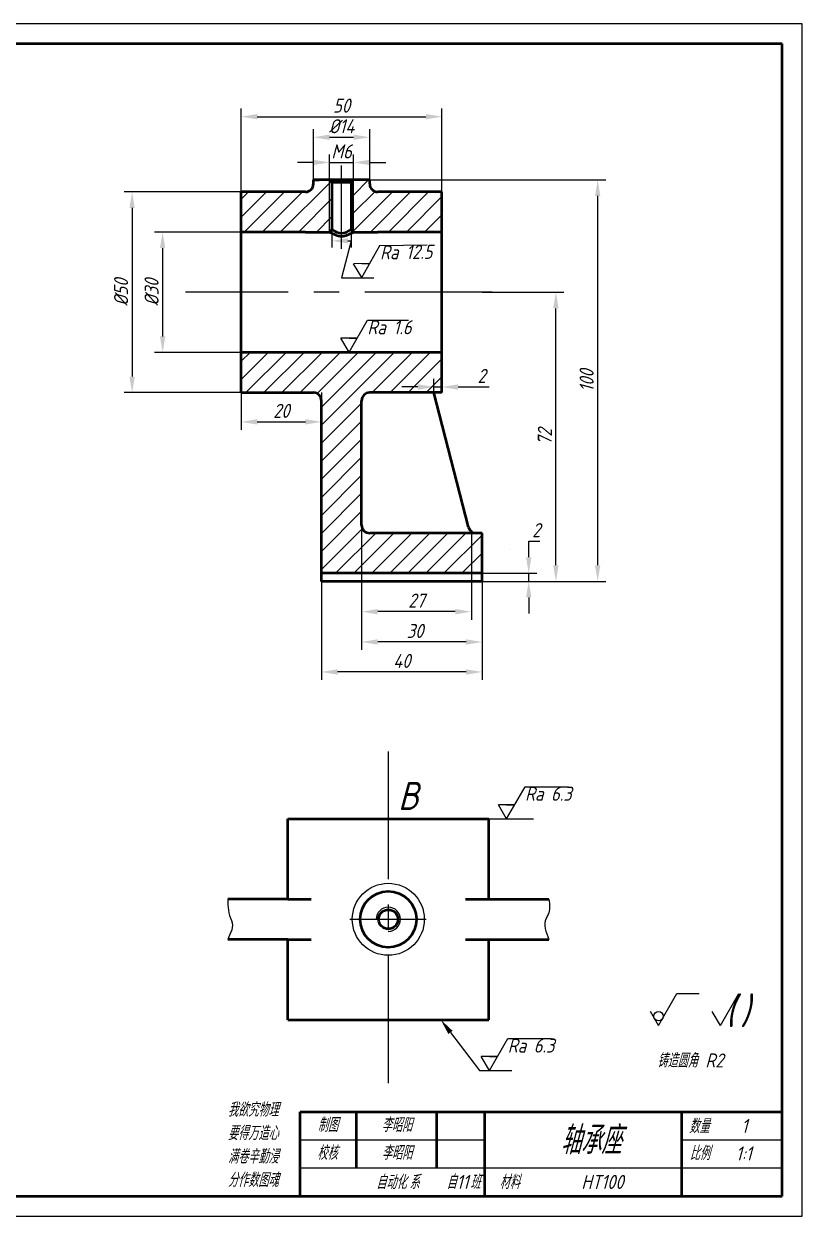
# Model space of a CAD drawing. Header units: millimetres. Extents: x 0 to 420, y 0 to 297.
# Drawn here: x 226.2 to 420, y 0 to 297 of the extents above; entities that cross this region are included whole.
import ezdxf
from ezdxf import colors
from ezdxf.entities.mleader import LeaderData, LeaderLine
from ezdxf.math import Vec2, Vec3

# ---------------------------------------------------------------- set-up
doc = ezdxf.new("R2010")
doc.units = ezdxf.units.MM
doc.linetypes.add('CENTER', pattern=[50.800000000000004, 31.75, -6.35, 6.35, -6.35])
for name, color, linetype, lineweight in [('剖面线', 3, 'Continuous', 25), ('尺寸标注', 7, 'Continuous', 25), ('文字标注', 7, 'Continuous', 25), ('点划线', 1, 'CENTER', 25), ('粗实线', 7, 'Continuous', 50), ('细实线', 3, 'Continuous', 25)]:
    doc.layers.add(name, color=color, linetype=linetype, lineweight=lineweight)
doc.styles.get("Standard").update_dxf_attribs({"font": 'arial.ttf'})
doc.styles.add('国标汉字3.5', font='gbeitc.shx', dxfattribs={"height": 3.5, "bigfont": 'gbcbig.shx'})
doc.dimstyles.new('国标尺寸', dxfattribs={"dimtxt": 3.5, "dimasz": 4, "dimexe": 2, "dimexo": 0, "dimgap": 1, "dimtad": 1, "dimtoh": 1, "dimdec": 0, "dimdsep": 46, "dimtxsty": '国标汉字3.5', "dimcen": 3.5, "dimaunit": 1, "dimadec": 0, "dimazin": 0, "dimtfac": 1, "dimtdec": 0, "dimtmove": 0, "dimatfit": 3, "dimfxl": 1, "dimarcsym": 2})
pattern_1 = [(45, (0, 0), (-2.245064030267288, 2.245064030267288), [])]

# ---------------------------------------------------------------- blocks, each defined once
blk = doc.blocks.new('*D4')
at = {"layer": 'Defpoints', "color": 0, "transparency": 16777216}
for p in [(300.2866060750566, 158.131109343597), (340.2866060750566, 158.131109343597), (300.2866060750566, 135.5574557790246)]:
    blk.add_point(p, dxfattribs=at)
at = {"layer": '尺寸标注', "color": 0, "lineweight": -2, "transparency": 16777216}
for p, q in [((300.2866060750566, 158.131109343597), (300.2866060750566, 133.5574557790246)), ((340.2866060750566, 158.131109343597), (340.2866060750566, 133.5574557790246)), ((336.2866060750566, 135.5574557790246), (304.2866060750566, 135.5574557790246))]:
    blk.add_line(p, q, dxfattribs=at)
at = {"layer": '尺寸标注', "color": 0, "transparency": 16777216}
for points in [[(304.2866060750566, 136.2241224456913), (304.2866060750566, 134.890789112358), (300.2866060750566, 135.5574557790246)], [(336.2866060750566, 136.2241224456913), (336.2866060750566, 134.890789112358), (340.2866060750566, 135.5574557790246)]]:
    blk.add_solid(points, dxfattribs=at)
at = {"layer": '尺寸标注', "color": 0, "transparency": 16777216, "insert": (320.2866060750566, 138.3074557790246), "char_height": 3.5, "attachment_point": 5, "style": '国标汉字3.5'}
blk.add_mtext('40', dxfattribs=at)
blk = doc.blocks.new('*D6')
at = {"layer": 'Defpoints', "color": 0, "transparency": 16777216}
for p in [(310.2866060750566, 170.131109343597), (340.2866060750566, 170.131109343597), (310.2866060750566, 143.0286010998684)]:
    blk.add_point(p, dxfattribs=at)
at = {"layer": '尺寸标注', "color": 0, "lineweight": -2, "transparency": 16777216}
for p, q in [((310.2866060750566, 170.131109343597), (310.2866060750566, 141.0286010998684)), ((340.2866060750566, 170.131109343597), (340.2866060750566, 141.0286010998684)), ((336.2866060750566, 143.0286010998684), (314.2866060750566, 143.0286010998684))]:
    blk.add_line(p, q, dxfattribs=at)
at = {"layer": '尺寸标注', "color": 0, "transparency": 16777216}
for points in [[(314.2866060750566, 143.6952677665351), (314.2866060750566, 142.3619344332018), (310.2866060750566, 143.0286010998684)], [(336.2866060750566, 143.6952677665351), (336.2866060750566, 142.3619344332018), (340.2866060750566, 143.0286010998684)]]:
    blk.add_solid(points, dxfattribs=at)
at = {"layer": '尺寸标注', "color": 0, "transparency": 16777216, "insert": (323.5840856468726, 145.7786010998684), "char_height": 3.5, "attachment_point": 5, "style": '国标汉字3.5'}
blk.add_mtext('30', dxfattribs=at)
blk = doc.blocks.new('*D7')
at = {"layer": 'Defpoints', "color": 0, "transparency": 16777216}
for p in [(310.2866060750566, 170.5505335165634), (337.6117991490051, 170.5505335165634), (310.2866060750566, 150.578694382918)]:
    blk.add_point(p, dxfattribs=at)
at = {"layer": '尺寸标注', "color": 0, "lineweight": -2, "transparency": 16777216}
for p, q in [((310.2866060750566, 170.5505335165634), (310.2866060750566, 148.578694382918)), ((337.6117991490051, 170.5505335165634), (337.6117991490051, 148.578694382918)), ((333.6117991490051, 150.578694382918), (314.2866060750566, 150.578694382918))]:
    blk.add_line(p, q, dxfattribs=at)
at = {"layer": '尺寸标注', "color": 0, "transparency": 16777216}
for points in [[(314.2866060750566, 151.2453610495847), (314.2866060750566, 149.9120277162513), (310.2866060750566, 150.578694382918)], [(333.6117991490051, 151.2453610495847), (333.6117991490051, 149.9120277162513), (337.6117991490051, 150.578694382918)]]:
    blk.add_solid(points, dxfattribs=at)
at = {"layer": '尺寸标注', "color": 0, "transparency": 16777216, "insert": (323.9492026120308, 153.328694382918), "char_height": 3.5, "attachment_point": 5, "style": '国标汉字3.5'}
blk.add_mtext('27', dxfattribs=at)
blk = doc.blocks.new('*D8')
at = {"layer": 'Defpoints', "color": 0, "transparency": 16777216}
for p in [(330.2866060750566, 273.8772321339793), (280.2866060750566, 255.131109343597), (330.2866060750566, 255.131109343597)]:
    blk.add_point(p, dxfattribs=at)
at = {"layer": '尺寸标注', "color": 0, "lineweight": -2, "transparency": 16777216}
for p, q in [((280.2866060750566, 255.131109343597), (280.2866060750566, 275.8772321339793)), ((284.2866060750566, 273.8772321339793), (326.2866060750566, 273.8772321339793)), ((330.2866060750566, 255.131109343597), (330.2866060750566, 275.8772321339793))]:
    blk.add_line(p, q, dxfattribs=at)
at = {"layer": '尺寸标注', "color": 0, "transparency": 16777216}
for points in [[(284.2866060750566, 274.543898800646), (284.2866060750566, 273.2105654673126), (280.2866060750566, 273.8772321339793)], [(326.2866060750566, 274.543898800646), (326.2866060750566, 273.2105654673126), (330.2866060750566, 273.8772321339793)]]:
    blk.add_solid(points, dxfattribs=at)
at = {"layer": '尺寸标注', "color": 0, "transparency": 16777216, "insert": (305.2866060750566, 276.6272321339793), "char_height": 3.5, "attachment_point": 5, "style": '国标汉字3.5'}
blk.add_mtext('50', dxfattribs=at)
blk = doc.blocks.new('*D9')
at = {"layer": 'Defpoints', "color": 0, "transparency": 16777216}
for p in [(280.2866060750566, 205.131109343597), (300.2866060750566, 205.131109343597), (300.2866060750566, 197.8509121021068)]:
    blk.add_point(p, dxfattribs=at)
at = {"layer": '尺寸标注', "color": 0, "lineweight": -2, "transparency": 16777216}
for p, q in [((280.2866060750566, 205.131109343597), (280.2866060750566, 195.8509121021068)), ((300.2866060750566, 205.131109343597), (300.2866060750566, 195.8509121021068)), ((284.2866060750566, 197.8509121021068), (296.2866060750566, 197.8509121021068))]:
    blk.add_line(p, q, dxfattribs=at)
at = {"layer": '尺寸标注', "color": 0, "transparency": 16777216}
for points in [[(284.2866060750566, 198.5175787687735), (284.2866060750566, 197.1842454354401), (280.2866060750566, 197.8509121021068)], [(296.2866060750566, 198.5175787687735), (296.2866060750566, 197.1842454354401), (300.2866060750566, 197.8509121021068)]]:
    blk.add_solid(points, dxfattribs=at)
at = {"layer": '尺寸标注', "color": 0, "transparency": 16777216, "insert": (290.2866060750566, 200.6009121021068), "char_height": 3.5, "attachment_point": 5, "style": '国标汉字3.5'}
blk.add_mtext('20', dxfattribs=at)
blk = doc.blocks.new('*D10')
at = {"layer": 'Defpoints', "color": 0, "transparency": 16777216}
for p in [(308.2866060750566, 262.479246470235), (302.2866060750566, 258.131109343597), (308.2866060750566, 258.131109343597)]:
    blk.add_point(p, dxfattribs=at)
at = {"layer": '尺寸标注', "color": 0, "lineweight": -2, "transparency": 16777216}
for p, q in [((302.2866060750566, 258.131109343597), (302.2866060750566, 264.479246470235)), ((308.2866060750566, 258.131109343597), (308.2866060750566, 264.479246470235)), ((298.2866060750566, 262.479246470235), (294.2866060750566, 262.479246470235)), ((302.2866060750566, 262.479246470235), (308.2866060750566, 262.479246470235)), ((312.2866060750566, 262.479246470235), (316.2866060750566, 262.479246470235))]:
    blk.add_line(p, q, dxfattribs=at)
at = {"layer": '尺寸标注', "color": 0, "transparency": 16777216}
for points in [[(298.2866060750566, 263.1459131369017), (298.2866060750566, 261.8125798035683), (302.2866060750566, 262.479246470235)], [(312.2866060750566, 263.1459131369017), (312.2866060750566, 261.8125798035683), (308.2866060750566, 262.479246470235)]]:
    blk.add_solid(points, dxfattribs=at)
at = {"layer": '尺寸标注', "color": 0, "transparency": 16777216, "insert": (305.2866060750566, 265.229246470235), "char_height": 3.5, "attachment_point": 5, "style": '国标汉字3.5'}
blk.add_mtext('M6', dxfattribs=at)
blk = doc.blocks.new('*D11')
at = {"layer": 'Defpoints', "color": 0, "transparency": 16777216}
for p in [(328.2839501498961, 205.131109343597), (330.2866060750566, 206.5420537942941), (330.2866060750566, 205.131109343597)]:
    blk.add_point(p, dxfattribs=at)
at = {"layer": '尺寸标注', "color": 0, "lineweight": -2, "transparency": 16777216}
for p, q in [((328.2839501498961, 205.131109343597), (328.2839501498961, 208.5420537942941)), ((330.2866060750566, 205.131109343597), (330.2866060750566, 208.5420537942941)), ((324.2839501498961, 206.5420537942941), (320.2839501498961, 206.5420537942941)), ((328.2839501498961, 206.5420537942941), (330.2866060750566, 206.5420537942941)), ((334.2866060750566, 206.5420537942941), (342.0366060750566, 206.5420537942941))]:
    blk.add_line(p, q, dxfattribs=at)
at = {"layer": '尺寸标注', "color": 0, "transparency": 16777216}
for points in [[(324.2839501498961, 207.2087204609608), (324.2839501498961, 205.8753871276275), (328.2839501498961, 206.5420537942941)], [(334.2866060750566, 207.2087204609608), (334.2866060750566, 205.8753871276275), (330.2866060750566, 206.5420537942941)]]:
    blk.add_solid(points, dxfattribs=at)
at = {"layer": '尺寸标注', "color": 0, "transparency": 16777216, "insert": (340.1616060750566, 209.2920537942941), "char_height": 3.5, "attachment_point": 5, "style": '国标汉字3.5'}
blk.add_mtext('2', dxfattribs=at)
blk = doc.blocks.new('*D12')
at = {"layer": 'Defpoints', "color": 0, "transparency": 16777216}
for p in [(312.2866060750566, 268.7442985919902), (298.2866060750566, 258.131109343597), (312.2866060750566, 258.131109343597)]:
    blk.add_point(p, dxfattribs=at)
at = {"layer": '尺寸标注', "color": 0, "lineweight": -2, "transparency": 16777216}
for p, q in [((298.2866060750566, 258.131109343597), (298.2866060750566, 270.7442985919902)), ((312.2866060750566, 258.131109343597), (312.2866060750566, 270.7442985919902)), ((302.2866060750566, 268.7442985919902), (308.2866060750566, 268.7442985919902))]:
    blk.add_line(p, q, dxfattribs=at)
at = {"layer": '尺寸标注', "color": 0, "transparency": 16777216}
for points in [[(302.2866060750566, 269.4109652586569), (302.2866060750566, 268.0776319253235), (298.2866060750566, 268.7442985919902)], [(308.2866060750566, 269.4109652586569), (308.2866060750566, 268.0776319253235), (312.2866060750566, 268.7442985919902)]]:
    blk.add_solid(points, dxfattribs=at)
at = {"layer": '尺寸标注', "color": 0, "transparency": 16777216, "insert": (305.2866060750566, 271.4942985919902), "char_height": 3.5, "attachment_point": 5, "style": '国标汉字3.5'}
blk.add_mtext('%%C14', dxfattribs=at)
blk = doc.blocks.new('*D13')
at = {"layer": 'Defpoints', "color": 0, "transparency": 16777216}
for p in [(280.2866060750567, 255.1311093435971), (253.1189528705836, 205.1311093435971), (280.2866060750567, 205.1311093435971)]:
    blk.add_point(p, dxfattribs=at)
at = {"layer": '尺寸标注', "color": 0, "lineweight": -2, "transparency": 16777216}
for p, q in [((280.2866060750567, 255.1311093435971), (251.1189528705836, 255.1311093435971)), ((253.1189528705836, 251.1311093435971), (253.1189528705836, 209.1311093435971)), ((280.2866060750567, 205.1311093435971), (251.1189528705836, 205.1311093435971))]:
    blk.add_line(p, q, dxfattribs=at)
at = {"layer": '尺寸标注', "color": 0, "transparency": 16777216}
for points in [[(252.4522862039169, 251.1311093435971), (253.7856195372503, 251.1311093435971), (253.1189528705836, 255.1311093435971)], [(252.4522862039169, 209.1311093435971), (253.7856195372503, 209.1311093435971), (253.1189528705836, 205.1311093435971)]]:
    blk.add_solid(points, dxfattribs=at)
at = {"layer": '尺寸标注', "color": 0, "transparency": 16777216, "insert": (250.3689528705836, 230.131109343597), "char_height": 3.5, "attachment_point": 5, "rotation": 90, "style": '国标汉字3.5'}
blk.add_mtext('%%C50', dxfattribs=at)
blk = doc.blocks.new('*D14')
at = {"layer": 'Defpoints', "color": 0, "transparency": 16777216}
for p in [(280.2866060750567, 245.1311093435971), (260.7185217609582, 215.1311093435971), (280.2866060750567, 215.1311093435971)]:
    blk.add_point(p, dxfattribs=at)
at = {"layer": '尺寸标注', "color": 0, "lineweight": -2, "transparency": 16777216}
for p, q in [((280.2866060750567, 245.1311093435971), (258.7185217609582, 245.1311093435971)), ((260.7185217609582, 241.1311093435971), (260.7185217609582, 219.1311093435971)), ((280.2866060750567, 215.1311093435971), (258.7185217609582, 215.1311093435971))]:
    blk.add_line(p, q, dxfattribs=at)
at = {"layer": '尺寸标注', "color": 0, "transparency": 16777216}
for points in [[(260.0518550942915, 241.1311093435971), (261.3851884276249, 241.1311093435971), (260.7185217609582, 245.1311093435971)], [(260.0518550942915, 219.1311093435971), (261.3851884276249, 219.1311093435971), (260.7185217609582, 215.1311093435971)]]:
    blk.add_solid(points, dxfattribs=at)
at = {"layer": '尺寸标注', "color": 0, "transparency": 16777216, "insert": (257.9685217609582, 230.1311093435971), "char_height": 3.5, "attachment_point": 5, "rotation": 90, "style": '国标汉字3.5'}
blk.add_mtext('%%C30', dxfattribs=at)
blk = doc.blocks.new('*D15')
at = {"layer": 'Defpoints', "color": 0, "transparency": 16777216}
for p in [(340.2866060750567, 258.1311093435971), (369.0759719222618, 258.1311093435971), (340.2866060750567, 158.1311093435972)]:
    blk.add_point(p, dxfattribs=at)
at = {"layer": '尺寸标注', "color": 0, "lineweight": -2, "transparency": 16777216}
for p, q in [((340.2866060750567, 258.1311093435971), (371.0759719222618, 258.1311093435971)), ((369.0759719222618, 162.1311093435972), (369.0759719222618, 254.1311093435972)), ((340.2866060750567, 158.1311093435972), (371.0759719222618, 158.1311093435972))]:
    blk.add_line(p, q, dxfattribs=at)
at = {"layer": '尺寸标注', "color": 0, "transparency": 16777216}
for points in [[(368.4093052555951, 254.1311093435972), (369.7426385889285, 254.1311093435972), (369.0759719222618, 258.1311093435971)], [(368.4093052555951, 162.1311093435972), (369.7426385889285, 162.1311093435972), (369.0759719222618, 158.1311093435972)]]:
    blk.add_solid(points, dxfattribs=at)
at = {"layer": '尺寸标注', "color": 0, "transparency": 16777216, "insert": (366.3259719222618, 208.131109343597), "char_height": 3.5, "attachment_point": 5, "rotation": 90, "style": '国标汉字3.5'}
blk.add_mtext('100', dxfattribs=at)
blk = doc.blocks.new('*D16')
at = {"layer": 'Defpoints', "color": 0, "transparency": 16777216}
for p in [(340.2866060750567, 230.1311093435972), (358.6617435724934, 230.1311093435972), (340.2866060750567, 158.1311093435972)]:
    blk.add_point(p, dxfattribs=at)
at = {"layer": '尺寸标注', "color": 0, "lineweight": -2, "transparency": 16777216}
for p, q in [((340.2866060750567, 230.1311093435972), (360.6617435724934, 230.1311093435972)), ((358.6617435724934, 162.1311093435972), (358.6617435724934, 226.1311093435972)), ((340.2866060750567, 158.1311093435972), (360.6617435724934, 158.1311093435972))]:
    blk.add_line(p, q, dxfattribs=at)
at = {"layer": '尺寸标注', "color": 0, "transparency": 16777216}
for points in [[(357.9950769058267, 226.1311093435972), (359.3284102391601, 226.1311093435972), (358.6617435724934, 230.1311093435972)], [(357.9950769058267, 162.1311093435972), (359.3284102391601, 162.1311093435972), (358.6617435724934, 158.1311093435972)]]:
    blk.add_solid(points, dxfattribs=at)
at = {"layer": '尺寸标注', "color": 0, "transparency": 16777216, "insert": (355.9117435724934, 194.131109343597), "char_height": 3.5, "attachment_point": 5, "rotation": 90, "style": '国标汉字3.5'}
blk.add_mtext('72', dxfattribs=at)
blk = doc.blocks.new('*D25')
at = {"layer": 'Defpoints', "color": 0, "transparency": 16777216}
for p in [(340.2866060750567, 160.1311093435971), (340.2866060750567, 158.1311093435971), (351.8977731069336, 160.1311093435971)]:
    blk.add_point(p, dxfattribs=at)
at = {"layer": '尺寸标注', "color": 0, "lineweight": -2, "transparency": 16777216}
for p, q in [((351.8977731069336, 164.1311093435971), (351.8977731069336, 168.1311093435971)), ((351.8977731069336, 168.1311093435971), (354.6477731069336, 168.1311093435971)), ((340.2866060750567, 160.1311093435971), (353.8977731069336, 160.1311093435971)), ((340.2866060750567, 158.1311093435971), (353.8977731069336, 158.1311093435971)), ((351.8977731069336, 158.1311093435971), (351.8977731069336, 160.1311093435971)), ((351.8977731069336, 154.1311093435971), (351.8977731069336, 150.1311093435971))]:
    blk.add_line(p, q, dxfattribs=at)
at = {"layer": '尺寸标注', "color": 0, "transparency": 16777216}
for points in [[(351.231106440267, 164.1311093435971), (352.5644397736003, 164.1311093435971), (351.8977731069336, 160.1311093435971)], [(351.231106440267, 154.1311093435971), (352.5644397736003, 154.1311093435971), (351.8977731069336, 158.1311093435971)]]:
    blk.add_solid(points, dxfattribs=at)
at = {"layer": '尺寸标注', "color": 0, "transparency": 16777216, "insert": (353.7727731069336, 170.8811093435969), "char_height": 3.5, "attachment_point": 5, "style": '国标汉字3.5'}
blk.add_mtext('2', dxfattribs=at)

msp = doc.modelspace()

# ---------------------------------------------------------------- hatches: boundary and pattern name
at = {"layer": '剖面线'}
h = msp.add_hatch(dxfattribs=at)
h.set_pattern_fill('ANSI31', color=256)
h.set_pattern_definition(pattern_1)
h.paths.add_polyline_path([(302.2866060750566, 258.131109343597), (298.2866060750566, 258.131109343597), (298.2866060750566, 257.131109343597, -0.4142135623730951), (296.2866060750566, 255.131109343597), (280.2866060750566, 255.131109343597), (280.2866060750566, 245.131109343597), (296.2866060750566, 245.131109343597), (298.2866060750566, 245.131109343597), (302.2866060750566, 245.131109343597)])
h.paths.add_polyline_path([(330.2866060750566, 255.131109343597), (314.2866060750566, 255.131109343597, -0.4142135623730951), (312.2866060750566, 257.131109343597), (312.2866060750566, 258.131109343597), (308.2866060750566, 258.131109343597), (308.2866060750566, 245.131109343597), (312.3282648246842, 245.131109343597), (314.2866060750566, 245.131109343597), (330.2866060750566, 245.131109343597)])
edge = h.paths.add_edge_path()
edge.add_spline(control_points=[(308.2866060750567, 254.3534556416625), (308.0872485250978, 254.3052263716495), (307.8885504343867, 254.2615632279124), (307.6903863763769, 254.222494294946)], knot_values=[9.699994329093515, 9.699994329093515, 9.699994329093515, 9.699994329093515, 10.30600679320276, 10.30600679320276, 10.30600679320276, 10.30600679320276], degree=3, periodic=0)
edge.add_line((307.6903863763769, 254.222494294946), (307.6903863763769, 245.7322301664491))
edge.add_line((307.6903863763769, 245.7322301664491), (308.2866060750566, 245.131109343597))
edge.add_line((308.2866060750566, 245.131109343597), (308.2866060750566, 254.3534556416625))
edge = h.paths.add_edge_path()
edge.add_spline(control_points=[(302.886574836409, 254.1859562246682), (302.686570102674, 254.2212875094616), (302.4865812028479, 254.2608379406707), (302.2866060750565, 254.3044332084259)], knot_values=[4.136012358101538, 4.136012358101538, 4.136012358101538, 4.136012358101538, 4.75523370194392, 4.75523370194392, 4.75523370194392, 4.75523370194392], degree=3, periodic=0)
edge.add_line((302.2866060750566, 254.3044332084259), (302.2866060750566, 245.1311093435969))
edge.add_line((302.2866060750566, 245.1311093435969), (302.8865748364091, 245.7365289841972))
edge.add_line((302.8865748364091, 245.7365289841972), (302.8865748364092, 254.1859562246682))
edge = h.paths.add_edge_path()
edge.add_line((302.8865748364092, 257.5359549578893), (302.2866060750566, 258.131109343597))
edge.add_line((302.2866060750566, 258.131109343597), (302.2866060750566, 254.3044332084259))
edge.add_spline(control_points=[(302.2866060750565, 254.3044332084259), (302.4865812028479, 254.2608379406707), (302.686570102674, 254.2212875094616), (302.886574836409, 254.1859562246682)], knot_values=[4.136012358101537, 4.136012358101537, 4.136012358101537, 4.136012358101537, 4.755233701943919, 4.755233701943919, 4.755233701943919, 4.755233701943919], degree=3, periodic=0)
edge.add_line((302.8865748364092, 254.1859562246682), (302.8865748364092, 257.5359549578893))
h.paths.add_polyline_path([(308.2866060750566, 258.131109343597), (307.6903863763769, 257.5359549578893), (307.6903863763769, 245.7322301664491), (308.2866060750566, 245.131109343597), (308.2866060750566, 254.3534556416625)])
h = msp.add_hatch(dxfattribs=at)
h.set_pattern_fill('ANSI31', color=256)
h.set_pattern_definition(pattern_1)
h.paths.add_polyline_path([(308.2866060750566, 258.131109343597), (307.6903863763769, 257.5359549578893), (307.6903863763769, 245.7322301664491), (308.2866060750566, 245.131109343597)])
h = msp.add_hatch(dxfattribs=at)
h.set_pattern_fill('ANSI31', color=256)
h.set_pattern_definition(pattern_1)
h.paths.add_polyline_path([(300.2866060750566, 203.131109343597), (300.2866060750566, 160.131109343597), (340.2866060750566, 160.131109343597), (340.2866060750566, 170.131109343597), (338.8372705093383, 170.131109343597), (312.2866060750566, 170.131109343597, -0.414213562373095), (310.2866060750566, 172.131109343597), (310.2866060750566, 203.131109343597, -0.4142135623730951), (312.2866060750566, 205.131109343597), (330.2866060750566, 205.131109343597), (330.2866060750566, 215.131109343597), (280.2866060750566, 215.131109343597), (280.2866060750566, 205.131109343597), (298.2866060750566, 205.131109343597, -0.4142135623730948)])

# ---------------------------------------------------------------- linework, layer by layer
at = {"layer": '尺寸标注'}
for p, q in [((312.2866060750566, 258.131109343597), (340.7912120859874, 258.131109343597)), ((302.8865748364091, 245.7322301664491), (302.8865748364091, 241.2972411799996)), ((307.6903863763769, 245.7322301664491), (307.6903863763769, 241.2972411799995)), ((310.3512381377438, 233.7768823118262), (314.8384755197354, 241.8210127522832)), ((314.8384755197354, 241.8210127522831), (314.8383862011183, 241.8288097561672)), ((314.8384755197354, 241.8210127522831), (326.5772886443577, 241.9554867849978)), ((312.3163198367317, 237.2996229576079), (308.253599348858, 237.2530824426515)), ((310.3512381377438, 233.7768823118262), (308.253599348858, 237.2530824426515)), ((310.3111465006612, 237.2766526843843), (312.3163198367317, 237.2996229576079)), ((307.1382215065389, 215.1785755236411), (311.7173080215085, 223.170778008179)), ((311.7173080215085, 223.170778008179), (311.7173080215085, 223.1785755236411)), ((311.7173080215085, 223.170778008179), (321.9931776161677, 223.170778008179)), ((307.1382215065389, 215.1785755236411), (305.0805393546532, 218.6785755236411)), ((309.1435264063334, 218.6785755236411), (305.0805393546532, 218.6785755236411)), ((307.1382215065389, 218.6785755236411), (309.1435264063334, 218.6785755236411)), ((310.2866060750566, 172.131109343597), (310.2866060750566, 170.4578401900671)), ((347.0601367135822, 166.1342475309551), (347.0601367135822, 166.1420450464173)), ((346.4009215112542, 98.97558038792135), (350.9800080262239, 106.9677828724592)), ((350.9800080262239, 106.9677828724592), (350.9800080262239, 106.9755803879214)), ((350.9800080262239, 106.9677828724592), (361.7721619867956, 106.9677828724592)), ((346.4009215112542, 98.97558038792135), (344.3432393593686, 102.4755803879214)), ((348.4062264110488, 102.4755803879214), (344.3432393593686, 102.4755803879214)), ((346.4009215112542, 102.4755803879214), (348.4062264110488, 102.4755803879214)), ((341.9230459678011, 98.94389057644275), (353.0519318785091, 98.94389057644275)), ((384.2456546024745, 47.46899114726052), (388.8247411174442, 55.46119363179834)), ((388.8247411174442, 55.46119363179834), (388.8247411174442, 55.46899114726052)), ((388.8247411174442, 55.46899114726052), (394.3320530123758, 55.46899114726052)), ((399.6272331536511, 47.49017940104964), (404.2063196686208, 55.48238188558746)), ((384.2456546024745, 47.46899114726052), (382.1879724505889, 50.96899114726052)), ((399.6272331536511, 47.49017940104964), (397.5695510017654, 50.99017940104964)), ((342.0995525672034, 36.25173430700548), (346.678639082173, 44.24393679154329)), ((346.678639082173, 44.24393679154329), (346.678639082173, 44.25173430700548)), ((346.678639082173, 44.24393679154329), (357.4707930427447, 44.24393679154329)), ((342.0995525672034, 36.25173430700548), (340.0418704153177, 39.75173430700548)), ((344.1048574669979, 39.75173430700548), (340.0418704153177, 39.75173430700548)), ((342.0995525672034, 39.75173430700548), (344.1048574669979, 39.75173430700548))]:
    msp.add_line(p, q, dxfattribs=at)
msp.add_circle((384.2408583040028, 49.79037057861599), 1.162339717676578, dxfattribs=at)
at = {"layer": '点划线'}
for p, q in [((305.2866060750566, 240.9932711679034), (305.2866060750566, 261.6894159959297)), ((342.8255115189404, 230.131109343597), (266.3826413846405, 230.131109343597)), ((316.923045967801, 115.7127075720155), (316.923045967801, 32.17507358086999)), ((307.3845837824033, 73.94389057644275), (326.3733468528821, 73.94389057644275))]:
    msp.add_line(p, q, dxfattribs=at)
at = {"layer": '粗实线'}
for p, q in [((415, 292), (25, 292)), ((415, 5), (415, 292)), ((312.2866060750566, 258.131109343597), (298.2866060750566, 258.131109343597)), ((298.2866060750566, 257.131109343597), (298.2866060750566, 258.131109343597)), ((298.2866060750566, 258.131109343597), (299.6866060750566, 258.131109343597)), ((302.2866060750566, 258.131109343597), (302.8865748364092, 257.5359549578893)), ((302.8865748364092, 257.5359549578893), (307.6903863763769, 257.5359549578893)), ((302.8865748364092, 257.5359549578893), (302.8865748364091, 245.7322301664491)), ((307.6903863763769, 257.5359549578893), (308.2866060750566, 258.131109343597)), ((307.6903863763769, 257.5359549578893), (307.6903863763769, 245.7322301664491)), ((312.2866060750566, 257.131109343597), (312.2866060750566, 258.131109343597)), ((280.2866060750566, 205.131109343597), (280.2866060750566, 255.131109343597)), ((296.2866060750566, 255.131109343597), (280.2866060750566, 255.131109343597)), ((330.2866060750566, 255.131109343597), (314.2866060750566, 255.131109343597)), ((330.2866060750566, 205.131109343597), (330.2866060750566, 255.131109343597)), ((296.2866060750566, 245.131109343597), (280.2866060750566, 245.131109343597)), ((296.2866060750566, 245.131109343597), (298.2866060750566, 245.131109343597)), ((298.2866060750566, 245.131109343597), (302.2866060750565, 245.131109343597)), ((302.2866060750566, 245.131109343597), (302.8823147229496, 245.7322301664491)), ((302.8823147229496, 245.7322301664491), (302.8865748364091, 245.7322301664491)), ((307.6903863763769, 245.7322301664491), (308.2866060750566, 245.131109343597)), ((308.2866060750566, 245.131109343597), (312.3282648246842, 245.131109343597)), ((312.3282648246842, 245.131109343597), (314.2866060750566, 245.131109343597)), ((330.2866060750566, 245.131109343597), (314.2866060750566, 245.131109343597)), ((330.2866060750566, 215.131109343597), (280.2866060750566, 215.131109343597)), ((280.2866060750566, 205.131109343597), (298.2866060750566, 205.131109343597)), ((330.2866060750566, 205.131109343597), (312.2866060750566, 205.131109343597)), ((336.9003201004736, 171.6328893985939), (328.2839501498961, 205.131109343597)), ((300.2866060750566, 158.131109343597), (300.2866060750566, 203.131109343597)), ((310.2866060750566, 172.131109343597), (310.2866060750566, 203.131109343597)), ((310.2866060750566, 172.131109343597), (310.2866060750566, 172.131109343597)), ((340.2866060750566, 170.131109343597), (312.2866060750566, 170.131109343597)), ((312.2866060750566, 170.131109343597), (312.2866060750566, 170.131109343597)), ((340.2866060750566, 170.131109343597), (338.8372705093383, 170.131109343597)), ((340.2866060750566, 158.131109343597), (340.2866060750566, 170.131109343597)), ((340.2866060750566, 160.131109343597), (300.2866060750566, 160.131109343597)), ((340.2866060750566, 158.131109343597), (300.2866060750566, 158.131109343597)), ((291.923045967801, 98.94389057644275), (341.9230459678011, 98.94389057644275)), ((291.923045967801, 78.94389057644275), (291.923045967801, 98.94389057644274)), ((341.923045967801, 78.94389057644274), (341.923045967801, 98.94389057644274)), ((291.923045967801, 78.94389057644275), (276.923045967801, 78.94389057644275)), ((291.923045967801, 78.94389057644275), (297.7189587163287, 78.94389057644277)), ((336.1271332192735, 78.94389057644274), (341.9473157848533, 78.94389057644275)), ((341.923045967801, 78.94389057644275), (356.923045967801, 78.94389057644275)), ((291.923045967801, 68.94389057644274), (276.923045967801, 68.94389057644275)), ((291.923045967801, 48.94389057644275), (291.923045967801, 68.94389057644274)), ((291.923045967801, 68.94389057644274), (297.7189587163286, 68.94389057644275)), ((336.1271332192735, 68.94389057644274), (341.923045967801, 68.94389057644273)), ((341.923045967801, 48.94389057644275), (341.923045967801, 68.94389057644274)), ((341.923045967801, 68.94389057644273), (356.9230459678011, 68.94389057644273)), ((291.923045967801, 48.94389057644275), (341.9230459678011, 48.94389057644275)), ((295, 5), (295, 26)), ((295, 26), (415, 26)), ((295, 5), (295, 26)), ((309, 12), (309, 26)), ((329, 12), (329, 26)), ((341, 5), (341, 26)), ((390, 5), (390, 26)), ((25, 5), (415, 5))]:
    msp.add_line(p, q, dxfattribs=at)
for radius in [7, 2.4]:
    msp.add_circle((316.923045967801, 73.94389057644275), radius, dxfattribs=at)
for centre, start, end in [((296.2866060750566, 257.131109343597), 270, 0), ((314.2866060750566, 257.131109343597), 180, 270), ((298.2866060750566, 203.131109343597), 0, 90), ((312.2866060750566, 203.131109343597), 90, 180), ((312.2866060750566, 172.131109343597), 180, 269.9999999999992), ((338.8372705093383, 172.131109343597), 194.4248512041537, 270)]:
    msp.add_arc(centre, 2, start, end, dxfattribs=at)
for points in [[(302.2866060750566, 245.131109343597), (305.2909897923212, 244.0941697722793), (308.2866060750566, 245.131109343597)], [(302.8823147229496, 245.7322301664491), (305.2811787481628, 244.834707026727), (307.6903863763769, 245.7322301664491)]]:
    msp.add_spline(points, degree=3, dxfattribs=at)
at = {"layer": '细实线'}
for p, q in [((420, 297), (0, 297)), ((420, 0), (420, 297)), ((302.2866060750566, 245.131109343597), (302.2866060750566, 258.131109343597)), ((308.2866060750566, 245.131109343597), (308.2866060750566, 258.131109343597)), ((295, 19), (341, 19)), ((390, 19), (415, 19)), ((295, 12), (415, 12)), ((0, 0), (420, 0))]:
    msp.add_line(p, q, dxfattribs=at)
msp.add_circle((316.923045967801, 73.94389057644275), 8.971156933183527, dxfattribs=at)
msp.add_arc((316.923045967801, 73.94389057644275), 3, 270, 180, dxfattribs=at)
for points in [[(276.923045967801, 78.94389057644275), (277.845222502042, 73.62831060123354), (277.8456598106816, 73.62735149872526), (276.923045967801, 68.94389057644275)], [(356.923045967801, 78.94389057644275), (356.7430253704269, 75.11264786168562), (356.2158086664699, 74.16519976381119), (356.9230459678011, 68.94389057644273)]]:
    msp.add_spline(points, degree=3, dxfattribs=at)

# ---------------------------------------------------------------- texts
at = {"layer": '尺寸标注', "insert": (314.8384755197354, 241.8210127522831), "char_height": 3.5, "attachment_point": 1, "rotation": 0.6563233815553676, "style": '国标汉字3.5'}
msp.add_mtext('Ra 12.5', dxfattribs=at)
at = {"layer": '尺寸标注', "attachment_point": 1, "style": '国标汉字3.5'}
for s, insert, char_height in [('Ra 1.6', (311.7173080215085, 223.170778008179), 3.5), ('B', (319.3558368262545, 108.1809024094987), 7), ('Ra 6.3', (350.9800080262239, 106.9677828724592), 3.5), ('\\pxi-3,l4,t4;(', (393.9779248133848, 54.76747473105196), 7), (')', (404.6948690196532, 54.77654634230193), 7), ('Ra 6.3', (346.678639082173, 44.24393679154329), 3.5)]:
    msp.add_mtext(s, dxfattribs=dict(at, insert=insert, char_height=char_height))
at = {"layer": '文字标注', "attachment_point": 1, "style": '国标汉字3.5'}
for s, insert, char_height in [('铸造圆角 R2', (383.9112460266067, 40.53098483144245), 3.5), ('我欲究物理\\P要得万造心\\P满卷辛勤浸\\P分作数图魂', (276.953150643099, 28.27870824851266), 3.5), ('制图', (299.3308664861252, 24.48412345890392), 3.5), ('李昭阳', (315.258339674363, 24.4606020825513), 3.5), ('数量', (391.8224433951345, 24.16288832253849), 3.5), ('1', (404.8843011625504, 24.22135031450671), 3.5), ('轴承座', (359.7849791830827, 22.41544186479496), 7), ('校核', (299.1944166797912, 17.52760365931681), 3.5), ('李昭阳', (315.2855666830073, 17.53112503679131), 3.5), ('比例', (391.9589053077416, 17.43932575453255), 3.5), ('1:1', (403.4806393051003, 17.36136851425272), 3.5), ('自动化', (313.8724861449336, 10.23101261990905), 3.5), ('系', (322.1374268186883, 10.23179052960404), 3.5), ('自11', (331.3964983367932, 10.27635703541637), 3.5), ('班', (337.3096622535522, 10.25263375883787), 3.5), ('材料', (344.6157618696179, 10.26033565864327), 3.5), ('HT100', (365.011975294974, 10.26832853230462), 3.5)]:
    msp.add_mtext(s, dxfattribs=dict(at, insert=insert, char_height=char_height))

# ---------------------------------------------------------------- dimensions: what is measured, and where the dimension line sits
at = {"layer": '尺寸标注'}
for base, p1, p2, picture, middle in [((330.2866060750566, 273.8772321339793), (280.2866060750566, 255.131109343597), (330.2866060750566, 255.131109343597), '*D8', (305.2866060750566, 273.8772321339793)), ((310.2866060750566, 150.578694382918), (337.6117991490051, 170.5505335165634), (310.2866060750566, 170.5505335165634), '*D7', (323.9492026120308, 150.578694382918)), ((310.2866060750566, 143.0286010998684), (340.2866060750566, 170.131109343597), (310.2866060750566, 170.131109343597), '*D6', (323.5840856468726, 143.0286010998684)), ((300.2866060750566, 135.5574557790246), (340.2866060750566, 158.131109343597), (300.2866060750566, 158.131109343597), '*D4', (320.2866060750566, 135.5574557790246))]:
    dim = msp.add_linear_dim(base=base, p1=p1, p2=p2, dimstyle='国标尺寸', dxfattribs=at)
    dim.commit()
    dim.dimension.update_dxf_attribs({"geometry": picture, "text_midpoint": middle, "dimtype": 160})
dim = msp.add_linear_dim(base=(312.2866060750566, 268.7442985919902), p1=(298.2866060750566, 258.131109343597), p2=(312.2866060750566, 258.131109343597), text='%%C<>', dimstyle='国标尺寸', dxfattribs=at)
dim.commit()
dim.dimension.update_dxf_attribs({"geometry": '*D12', "text_midpoint": (305.2866060750566, 271.4942985919902)})
dim = msp.add_linear_dim(base=(308.2866060750566, 262.479246470235), p1=(302.2866060750566, 258.131109343597), p2=(308.2866060750566, 258.131109343597), text='M6', dimstyle='国标尺寸', dxfattribs=at)
dim.commit()
dim.dimension.update_dxf_attribs({"geometry": '*D10', "text_midpoint": (305.2866060750566, 262.479246470235), "dimtype": 160})
for base, p1, p2, picture, middle in [((369.0759719222618, 258.1311093435971), (340.2866060750566, 158.1311093435971), (340.2866060750566, 258.131109343597), '*D15', (366.3259719222618, 208.131109343597)), ((351.8977731069336, 160.1311093435971), (340.2866060750566, 158.131109343597), (340.2866060750566, 160.131109343597), '*D25', (353.7727731069336, 170.8811093435969))]:
    dim = msp.add_linear_dim(base=base, p1=p1, p2=p2, angle=90, dimstyle='国标尺寸', dxfattribs=at)
    dim.commit()
    dim.dimension.update_dxf_attribs({"geometry": picture, "text_midpoint": middle})
for base, p1, p2, text, picture, middle in [((253.1189528705836, 205.1311093435971), (280.2866060750566, 255.131109343597), (280.2866060750566, 205.131109343597), '%%C50', '*D13', (253.1189528705836, 230.131109343597)), ((260.7185217609582, 215.1311093435971), (280.2866060750566, 245.131109343597), (280.2866060750566, 215.131109343597), '%%C<>', '*D14', (260.7185217609582, 230.1311093435971))]:
    dim = msp.add_linear_dim(base=base, p1=p1, p2=p2, angle=90, text=text, dimstyle='国标尺寸', dxfattribs=at)
    dim.commit()
    dim.dimension.update_dxf_attribs({"geometry": picture, "text_midpoint": middle, "dimtype": 160})
dim = msp.add_linear_dim(base=(358.6617435724934, 230.1311093435972), p1=(340.2866060750566, 158.1311093435972), p2=(340.2866060750566, 230.131109343597), angle=90, dimstyle='国标尺寸', dxfattribs=at)
dim.commit()
dim.dimension.update_dxf_attribs({"geometry": '*D16', "text_midpoint": (358.6617435724934, 194.131109343597), "dimtype": 160})
for base, p1, p2, picture, middle in [((330.2866060750566, 206.5420537942941), (328.2839501498961, 205.131109343597), (330.2866060750566, 205.131109343597), '*D11', (340.1616060750566, 209.2920537942941)), ((300.2866060750566, 197.8509121021068), (280.2866060750566, 205.131109343597), (300.2866060750566, 205.131109343597), '*D9', (290.2866060750566, 200.6009121021068))]:
    dim = msp.add_linear_dim(base=base, p1=p1, p2=p2, dimstyle='国标尺寸', dxfattribs=at)
    dim.commit()
    dim.dimension.update_dxf_attribs({"geometry": picture, "text_midpoint": middle})

# ---------------------------------------------------------------- leaders
ml = msp.add_multileader_mtext('Standard', dxfattribs=at)
ml.set_content('', color=256)
ml.set_leader_properties()
ml.build(insert=Vec2(0, 0))
ctx = ml.context
ctx.base_point, ctx.plane_origin = Vec3(313.2866060750566, 233.7373868541757), Vec3(302.8865748364092, 251.6340925621692)
notes = []
notes.append((ctx, [(0, (1, 1, 0), (305.2866060750566, 233.7373868541757), (1, 0), 8, [(1, [(302.8865748364092, 242.9541369406646), (307.6903863763769, 242.9541369406646)], 0, [])])]))
ctx.mtext.insert, ctx.mtext.flow_direction = Vec3(315.2866060750566, 235.7373868541757), 5
ml = msp.add_multileader_mtext('Standard', dxfattribs=at)
ml.set_content('', color=256)
ml.set_leader_properties()
ml.build(insert=Vec2(0, 0))
ctx = ml.context
ctx.base_point, ctx.plane_origin = Vec3(347.6633295906513, 36.30702093084915), Vec3(334.066792153284, 48.94389057644275)
notes.append((ctx, [(0, (1, 1, 0), (339.6633295906513, 36.30702093084915), (1, 0), 8, [(0, [(329.9724742637868, 48.94389057644275)], 0, [])])]))
ctx.mtext.insert, ctx.mtext.flow_direction = Vec3(349.6633295906513, 38.30702093084915), 5
for ctx, leaders in notes:
    for number, flags, end, landing, length, lines in leaders:
        leader = LeaderData()
        leader.index, (leader.has_last_leader_line, leader.has_dogleg_vector, leader.attachment_direction) = number, flags
        leader.last_leader_point, leader.dogleg_vector, leader.dogleg_length = Vec3(end), Vec3(landing), length
        for number, points, colour, breaks in lines:
            line = LeaderLine()
            line.index, line.vertices, line.color, line.breaks = number, Vec3.list(points), colors.encode_raw_color(colour), breaks
            leader.lines.append(line)
        ctx.leaders.append(leader)

doc.saveas('drawing.dxf')
